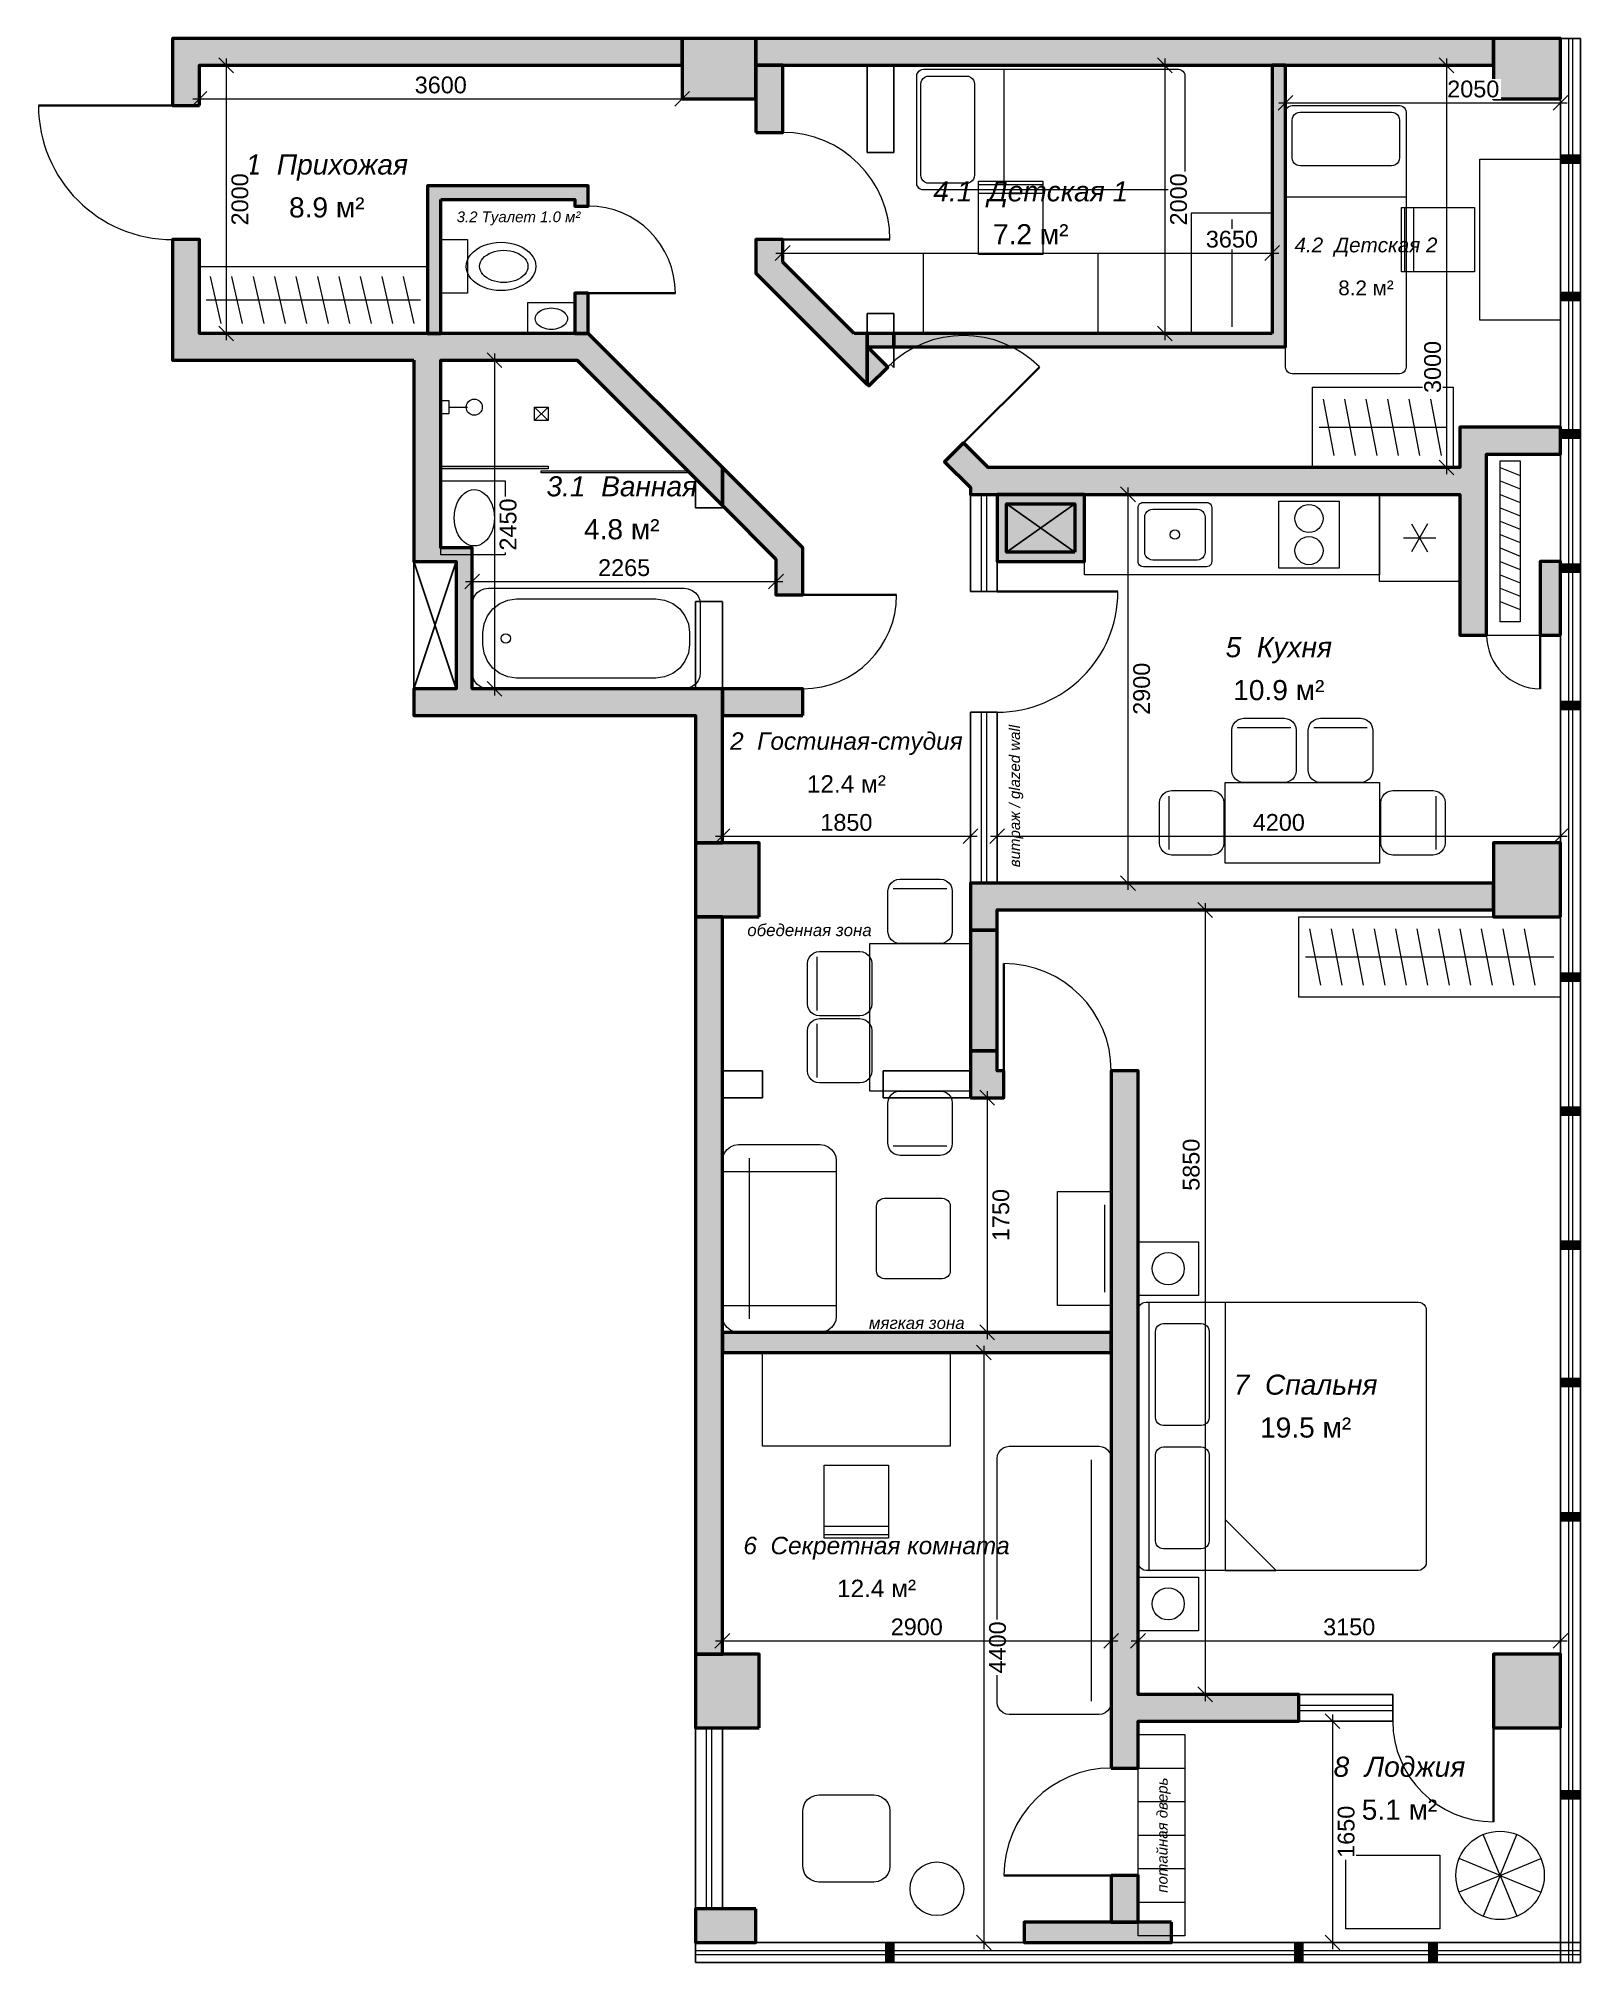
# Model space of a CAD drawing. Header units: millimetres. Extents: x 0 to 11500, y 0 to 14350.
import ezdxf
from ezdxf.enums import TextEntityAlignment as Align

# ---------------------------------------------------------------- set-up
doc = ezdxf.new("R2010")
doc.units = ezdxf.units.MM
doc.linetypes.add('DASHED', pattern=[1.524, 1.27, -0.254])
for name, color, linetype, lineweight, true_color in [('A-COLS', 7, 'Continuous', 50, 0x000000), ('A-DIMS', 7, 'Continuous', 13, 0x000000), ('A-DOOR', 7, 'Continuous', 35, 0x000000), ('A-DOOR-SWING', 7, 'Continuous', 13, 0x404040), ('A-FIXT', 7, 'Continuous', 18, 0x262626), ('A-FURN', 7, 'Continuous', 13, 0x6b6b6b), ('A-GLAZ', 7, 'Continuous', 18, 0x1a6bc7), ('A-GLAZ-FRAME', 7, 'Continuous', 25, 0x000000), ('A-SHAFT', 7, 'Continuous', 25, 0x000000), ('A-TEXT', 7, 'Continuous', 18, 0x000000), ('A-WALL', 7, 'Continuous', 50, 0x000000), ('A-WALL-DEMO', 7, 'Continuous', 25, 0x595959), ('A-WALL-FILL', 7, 'Continuous', 13, 0x999999), ('A-WALL-NEW', 7, 'Continuous', 50, 0x000000), ('A-WALL-NEW-FILL', 7, 'Continuous', 13, 0xed8c40)]:
    doc.layers.add(name, color=color, linetype=linetype, lineweight=lineweight, true_color=true_color)
doc.styles.add('PLAN-ITALIC', font='ariali.ttf')
doc.styles.add('PLAN-REGULAR', font='arial.ttf')
doc.dimstyles.new('PLAN-1-50', dxfattribs={"dimscale": 50, "dimtxt": 2.5, "dimasz": 2.5, "dimexe": 1, "dimexo": 0, "dimgap": 0.8, "dimtad": 1, "dimdec": 0, "dimtxsty": 'PLAN-REGULAR', "dimtsz": 1.1, "dimcen": 2.5, "dimdle": 1, "dimazin": 3, "dimtfac": 1, "dimtmove": 0, "dimatfit": 3, "dimtfill": 1, "dimlwd": 13, "dimlwe": 13})

msp = doc.modelspace()

# ---------------------------------------------------------------- hatches: boundary and pattern name
at = {"layer": 'A-COLS', "true_color": 0x000000}
h = msp.add_hatch(color=7, dxfattribs=at)
h.dxf.hatch_style = 1
h.paths.add_polyline_path([(5350, 13900), (5350, 14350), (4800, 14350), (4800, 13900)])
h = msp.add_hatch(color=7, dxfattribs=at)
h.dxf.hatch_style = 1
h.paths.add_polyline_path([(11350, 13900), (11350, 14350), (10850, 14350), (10850, 13900)])
h = msp.add_hatch(color=7, dxfattribs=at)
h.dxf.hatch_style = 1
h.paths.add_polyline_path([(11350, 9900), (11350, 10450), (11200, 10450), (11200, 9900)])
h = msp.add_hatch(color=7, dxfattribs=at)
h.dxf.hatch_style = 1
h.paths.add_polyline_path([(5375, 7800), (5375, 8350), (4900, 8350), (4900, 7800)])
h = msp.add_hatch(color=7, dxfattribs=at)
h.dxf.hatch_style = 1
h.paths.add_polyline_path([(11350, 7800), (11350, 8350), (10850, 8350), (10850, 7800)])
h = msp.add_hatch(color=7, dxfattribs=at)
h.dxf.hatch_style = 1
h.paths.add_polyline_path([(5375, 1750), (5375, 2300), (4900, 2300), (4900, 1750)])
h = msp.add_hatch(color=7, dxfattribs=at)
h.dxf.hatch_style = 1
h.paths.add_polyline_path([(11350, 1750), (11350, 2300), (10850, 2300), (10850, 1750)])
h = msp.add_hatch(color=7, dxfattribs=at)
h.dxf.hatch_style = 1
h.paths.add_polyline_path([(5350, 400), (4900, 400), (4900, 150), (5350, 150)])
h = msp.add_hatch(color=7, dxfattribs=at)
h.dxf.hatch_style = 1
h.paths.add_polyline_path([(8450, 300), (7350, 300), (7350, 150), (8450, 150)])
at = {"layer": 'A-GLAZ', "true_color": 0xbfdef7}
h = msp.add_hatch(color=7, dxfattribs=at)
h.dxf.hatch_style = 1
h.paths.add_polyline_path([(3000, 11160), (3800, 11160), (3800, 11140), (3000, 11140)])
at = {"layer": 'A-GLAZ-FRAME', "true_color": 0x000000}
h = msp.add_hatch(color=7, dxfattribs=at)
h.dxf.hatch_style = 1
h.paths.add_polyline_path([(11350, 13480), (11500, 13480), (11500, 13420), (11350, 13420)])
h = msp.add_hatch(color=7, dxfattribs=at)
h.dxf.hatch_style = 1
h.paths.add_polyline_path([(11350, 12455), (11500, 12455), (11500, 12395), (11350, 12395)])
h = msp.add_hatch(color=7, dxfattribs=at)
h.dxf.hatch_style = 1
h.paths.add_polyline_path([(11350, 11430), (11500, 11430), (11500, 11370), (11350, 11370)])
h = msp.add_hatch(color=7, dxfattribs=at)
h.dxf.hatch_style = 1
h.paths.add_polyline_path([(11350, 10430), (11500, 10430), (11500, 10370), (11350, 10370)])
h = msp.add_hatch(color=7, dxfattribs=at)
h.dxf.hatch_style = 1
h.paths.add_polyline_path([(11350, 9405), (11500, 9405), (11500, 9345), (11350, 9345)])
h = msp.add_hatch(color=7, dxfattribs=at)
h.dxf.hatch_style = 1
h.paths.add_polyline_path([(11350, 7380), (11500, 7380), (11500, 7320), (11350, 7320)])
h = msp.add_hatch(color=7, dxfattribs=at)
h.dxf.hatch_style = 1
h.paths.add_polyline_path([(11350, 6380), (11500, 6380), (11500, 6320), (11350, 6320)])
h = msp.add_hatch(color=7, dxfattribs=at)
h.dxf.hatch_style = 1
h.paths.add_polyline_path([(11350, 5380), (11500, 5380), (11500, 5320), (11350, 5320)])
h = msp.add_hatch(color=7, dxfattribs=at)
h.dxf.hatch_style = 1
h.paths.add_polyline_path([(11350, 4355), (11500, 4355), (11500, 4295), (11350, 4295)])
h = msp.add_hatch(color=7, dxfattribs=at)
h.dxf.hatch_style = 1
h.paths.add_polyline_path([(11350, 3355), (11500, 3355), (11500, 3295), (11350, 3295)])
h = msp.add_hatch(color=7, dxfattribs=at)
h.dxf.hatch_style = 1
h.paths.add_polyline_path([(11350, 1280), (11500, 1280), (11500, 1220), (11350, 1220)])
h = msp.add_hatch(color=7, dxfattribs=at)
h.dxf.hatch_style = 1
h.paths.add_polyline_path([(6320, 150), (6380, 150), (6380, 0), (6320, 0)])
h = msp.add_hatch(color=7, dxfattribs=at)
h.dxf.hatch_style = 1
h.paths.add_polyline_path([(9370, 150), (9430, 150), (9430, 0), (9370, 0)])
h = msp.add_hatch(color=7, dxfattribs=at)
h.dxf.hatch_style = 1
h.paths.add_polyline_path([(10370, 150), (10430, 150), (10430, 0), (10370, 0)])
at = {"layer": 'A-WALL-FILL', "true_color": 0x999999}
h = msp.add_hatch(color=7, dxfattribs=at)
h.dxf.hatch_style = 1
h.paths.add_polyline_path([(1200, 13850), (1200, 14150), (4800, 14150), (4800, 14350), (1000, 14350), (1000, 13850)])
h = msp.add_hatch(color=7, dxfattribs=at)
h.dxf.hatch_style = 1
h.paths.add_polyline_path([(10850, 14150), (10850, 14350), (5350, 14350), (5350, 14150)])
h = msp.add_hatch(color=7, dxfattribs=at)
h.dxf.hatch_style = 1
h.paths.add_polyline_path([(2800, 11950), (2800, 10450), (3115, 10450), (3115, 9500), (2800, 9500), (2800, 9300), (4900, 9300), (4900, 8350), (5100, 8350), (5100, 9500), (3235, 9500), (3235, 10550), (3000, 10550), (3000, 11950), (4017.2, 11950), (5100, 10867.2), (5100, 11150), (4100, 12150), (1200, 12150), (1200, 12850), (1000, 12850), (1000, 11950)])
h = msp.add_hatch(color=7, dxfattribs=at)
h.dxf.hatch_style = 1
h.paths.add_polyline_path([(6180, 12150), (6180, 12052.8), (6180, 12050), (6180, 11770), (6191.6, 11758.4), (6333, 11899.8), (6182.8, 12050), (6380, 12050), (6380, 12150)])
h = msp.add_hatch(color=7, dxfattribs=at)
h.dxf.hatch_style = 1
h.paths.add_polyline_path([(10800, 9900), (10800, 11250), (11350, 11250), (11350, 11450), (10600, 11450), (10600, 11150), (7082.8, 11150), (6898.7, 11334.2), (6757.3, 11192.7), (6950, 11000), (6950, 10950), (10600, 10950), (10600, 9900)])
h = msp.add_hatch(color=7, dxfattribs=at)
h.dxf.hatch_style = 1
h.paths.add_polyline_path([(7150, 10950), (7150, 10450), (7800, 10450), (7800, 10950)])
h.paths.add_polyline_path([(7730, 10520), (7220, 10520), (7220, 10880), (7730, 10880)], flags=0)
h = msp.add_hatch(color=7, dxfattribs=at)
h.dxf.hatch_style = 1
h.paths.add_polyline_path([(10850, 7850), (10850, 8050), (6950, 8050), (6950, 7700), (7150, 7700), (7150, 7850)])
h = msp.add_hatch(color=7, dxfattribs=at)
h.dxf.hatch_style = 1
h.paths.add_polyline_path([(5100, 2300), (5100, 7800), (4900, 7800), (4900, 2300)])
h = msp.add_hatch(color=7, dxfattribs=at)
h.dxf.hatch_style = 1
h.paths.add_polyline_path([(6950, 6450), (7200, 6450), (7200, 6650), (7150, 6650), (7150, 6800), (6950, 6800)])
h = msp.add_hatch(color=7, dxfattribs=at)
h.dxf.hatch_style = 1
h.paths.add_polyline_path([(8000, 1450), (8200, 1450), (8200, 1800), (9400, 1800), (9400, 2000), (8200, 2000), (8200, 6650), (8000, 6650)])
h = msp.add_hatch(color=7, dxfattribs=at)
h.dxf.hatch_style = 1
h.paths.add_polyline_path([(8000, 650), (8000, 300), (8200, 300), (8200, 650)])
at = {"layer": 'A-WALL-NEW-FILL', "true_color": 0xed8c40}
h = msp.add_hatch(color=7, dxfattribs=at)
h.dxf.hatch_style = 1
h.paths.add_polyline_path([(5350, 13650), (5550, 13650), (5550, 14150), (5350, 14150)])
h = msp.add_hatch(color=7, dxfattribs=at)
h.dxf.hatch_style = 1
h.paths.add_polyline_path([(9200, 12150), (6380, 12150), (6380, 12050), (9300, 12050), (9300, 14150), (9200, 14150)])
h = msp.add_hatch(color=7, dxfattribs=at)
h.dxf.hatch_style = 1
h.paths.add_polyline_path([(3000, 13150), (4000, 13150), (4000, 13100), (4100, 13100), (4100, 13250), (2900, 13250), (2900, 12150), (3000, 12150)])
h = msp.add_hatch(color=7, dxfattribs=at)
h.dxf.hatch_style = 1
h.paths.add_polyline_path([(6082.8, 12150), (5550, 12682.8), (5550, 12850), (5350, 12850), (5350, 12600), (6180, 11770), (6180, 12150)])
h = msp.add_hatch(color=7, dxfattribs=at)
h.dxf.hatch_style = 1
h.paths.add_polyline_path([(4100, 12450), (4000, 12450), (4000, 12150), (4100, 12150)])
h = msp.add_hatch(color=7, dxfattribs=at)
h.dxf.hatch_style = 1
h.paths.add_polyline_path([(5500, 10467.2), (5500, 10200), (5700, 10200), (5700, 10550), (5100, 11150), (5100, 10867.2)])
h = msp.add_hatch(color=7, dxfattribs=at)
h.dxf.hatch_style = 1
h.paths.add_polyline_path([(5700, 9300), (5700, 9500), (5100, 9500), (5100, 9300)])
h = msp.add_hatch(color=7, dxfattribs=at)
h.dxf.hatch_style = 1
h.paths.add_polyline_path([(6950, 6800), (7150, 6800), (7150, 7700), (6950, 7700)])
h = msp.add_hatch(color=7, dxfattribs=at)
h.dxf.hatch_style = 1
h.paths.add_polyline_path([(8000, 4550), (8000, 4700), (5100, 4700), (5100, 4550)])

# ---------------------------------------------------------------- linework, layer by layer
at = {"layer": 'A-COLS'}
for points in [[(5350, 13900), (5350, 14350), (4800, 14350), (4800, 13900)], [(11350, 13900), (11350, 14350), (10850, 14350), (10850, 13900)], [(11350, 9900), (11350, 10450), (11200, 10450), (11200, 9900)], [(5375, 7800), (5375, 8350), (4900, 8350), (4900, 7800)], [(11350, 7800), (11350, 8350), (10850, 8350), (10850, 7800)], [(5375, 1750), (5375, 2300), (4900, 2300), (4900, 1750)], [(11350, 1750), (11350, 2300), (10850, 2300), (10850, 1750)], [(5350, 400), (4900, 400), (4900, 150), (5350, 150)], [(8450, 300), (7350, 300), (7350, 150), (8450, 150)]]:
    msp.add_lwpolyline(points, close=True, dxfattribs=at)
at = {"layer": 'A-DOOR'}
for p, q in [((1000, 13850), (0, 13850)), ((5550, 12850), (6350, 12850)), ((4100, 12450), (4750, 12450)), ((6898.7, 11334.2), (7464.4, 11899.8)), ((5700, 10200), (6400, 10200)), ((11200, 9900), (11200, 9500)), ((7200, 6650), (7200, 7450)), ((8000, 650), (7200, 650))]:
    msp.add_line(p, q, dxfattribs=at)
at = {"layer": 'A-DOOR', "true_color": 0x1a6bc7}
for p, q in [((7150, 10225), (8050, 10225)), ((10850, 1800), (10850, 1050))]:
    msp.add_line(p, q, dxfattribs=at)
at = {"layer": 'A-DOOR-SWING'}
for centre, radius, start, end in [((1000, 13850), 1000, -180, -90), ((5550, 12850), 800, 0, 90), ((4100, 12450), 650, 0, 90), ((6898.7, 11334.2), 800, 45, 135), ((5700, 10200), 700, -90, 0), ((7150, 10225), 900, -90, 0), ((11200, 9900), 400, -180, -90), ((7200, 6650), 800, 0, 90), ((10850, 1800), 750, -180, -90), ((8000, 650), 800, -270, -180)]:
    msp.add_arc(centre, radius, start, end, dxfattribs=at)
at = {"layer": 'A-FIXT'}
for p, q in [((3060, 11600), (3200, 11600)), ((3700, 11600), (3800, 11500)), ((3700, 11500), (3800, 11600)), ((10900, 11150), (11050, 11090)), ((10900, 11050), (11050, 10990)), ((10900, 10950), (11050, 10890)), ((10900, 10850), (11050, 10790)), ((10180, 10625), (10420, 10625)), ((10240, 10728.9), (10360, 10521.1)), ((10360, 10728.9), (10240, 10521.1)), ((10900, 10750), (11050, 10690)), ((10900, 10650), (11050, 10590)), ((10900, 10550), (11050, 10490)), ((10900, 10450), (11050, 10390)), ((10900, 10350), (11050, 10290)), ((10900, 10250), (11050, 10190)), ((10900, 10150), (11050, 10090)), ((10800, 9900), (11200, 9900)), ((7950, 5650), (7950, 5000))]:
    msp.add_line(p, q, dxfattribs=at)
for points in [[(3000, 12850), (3200, 12850), (3200, 12450), (3000, 12450)], [(3710, 12650), (3707.8, 12626.5), (3701.1, 12603.4), (3690.2, 12581.1), (3675.2, 12560), (3656.3, 12540.4), (3633.8, 12522.7), (3608.3, 12507.2), (3580, 12494.1), (3549.5, 12483.7), (3517.3, 12476.1), (3483.9, 12471.5), (3450, 12470), (3416.1, 12471.5), (3382.7, 12476.1), (3350.5, 12483.7), (3320, 12494.1), (3291.7, 12507.2), (3266.2, 12522.7), (3243.7, 12540.4), (3224.8, 12560), (3209.8, 12581.1), (3198.9, 12603.4), (3192.2, 12626.5), (3190, 12650), (3192.2, 12673.5), (3198.9, 12696.6), (3209.8, 12718.9), (3224.8, 12740), (3243.7, 12759.6), (3266.2, 12777.3), (3291.7, 12792.8), (3320, 12805.9), (3350.5, 12816.3), (3382.7, 12823.9), (3416.1, 12828.5), (3450, 12830), (3483.9, 12828.5), (3517.3, 12823.9), (3549.5, 12816.3), (3580, 12805.9), (3608.3, 12792.8), (3633.8, 12777.3), (3656.3, 12759.6), (3675.2, 12740), (3690.2, 12718.9), (3701.1, 12696.6), (3707.8, 12673.5)], [(3650, 12650), (3648.5, 12634.3), (3643.9, 12618.9), (3636.3, 12604.1), (3625.9, 12590), (3612.8, 12576.9), (3597.3, 12565.1), (3579.6, 12554.8), (3560, 12546.1), (3538.9, 12539.1), (3516.6, 12534.1), (3493.5, 12531), (3470, 12530), (3446.5, 12531), (3423.4, 12534.1), (3401.1, 12539.1), (3380, 12546.1), (3360.4, 12554.8), (3342.7, 12565.1), (3327.2, 12576.9), (3314.1, 12590), (3303.7, 12604.1), (3296.1, 12618.9), (3291.5, 12634.3), (3290, 12650), (3291.5, 12665.7), (3296.1, 12681.1), (3303.7, 12695.9), (3314.1, 12710), (3327.2, 12723.1), (3342.7, 12734.9), (3360.4, 12745.2), (3380, 12753.9), (3401.1, 12760.9), (3423.4, 12765.9), (3446.5, 12769), (3470, 12770), (3493.5, 12769), (3516.6, 12765.9), (3538.9, 12760.9), (3560, 12753.9), (3579.6, 12745.2), (3597.3, 12734.9), (3612.8, 12723.1), (3625.9, 12710), (3636.3, 12695.9), (3643.9, 12681.1), (3648.5, 12665.7)], [(3650, 12380), (4000, 12380), (4000, 12150), (3650, 12150)], [(3945, 12260), (3944, 12249.6), (3940.9, 12239.3), (3935.9, 12229.4), (3928.9, 12220), (3920.2, 12211.3), (3909.9, 12203.4), (3898.1, 12196.5), (3885, 12190.7), (3870.9, 12186.1), (3856.1, 12182.7), (3840.7, 12180.7), (3825, 12180), (3809.3, 12180.7), (3793.9, 12182.7), (3779.1, 12186.1), (3765, 12190.7), (3751.9, 12196.5), (3740.1, 12203.4), (3729.8, 12211.3), (3721.1, 12220), (3714.1, 12229.4), (3709.1, 12239.3), (3706, 12249.6), (3705, 12260), (3706, 12270.4), (3709.1, 12280.7), (3714.1, 12290.6), (3721.1, 12300), (3729.8, 12308.7), (3740.1, 12316.6), (3751.9, 12323.5), (3765, 12329.3), (3779.1, 12333.9), (3793.9, 12337.3), (3809.3, 12339.3), (3825, 12340), (3840.7, 12339.3), (3856.1, 12337.3), (3870.9, 12333.9), (3885, 12329.3), (3898.1, 12323.5), (3909.9, 12316.6), (3920.2, 12308.7), (3928.9, 12300), (3935.9, 12290.6), (3940.9, 12280.7), (3944, 12270.4)], [(3000, 11650), (3060, 11650), (3060, 11550), (3000, 11550)], [(3700, 11600), (3800, 11600), (3800, 11500), (3700, 11500)], [(10900, 11200), (11050, 11200), (11050, 10000), (10900, 10000)], [(3000, 11050), (3480, 11050), (3480, 10500), (3000, 10500)], [(3400, 10775), (3398.7, 10747.6), (3394.9, 10720.6), (3388.6, 10694.6), (3379.9, 10670), (3369, 10647.2), (3356.1, 10626.5), (3341.3, 10608.4), (3325, 10593.1), (3307.4, 10581), (3288.8, 10572.2), (3269.6, 10566.8), (3250, 10565), (3230.4, 10566.8), (3211.2, 10572.2), (3192.6, 10581), (3175, 10593.1), (3158.7, 10608.4), (3143.9, 10626.5), (3131, 10647.2), (3120.1, 10670), (3111.4, 10694.6), (3105.1, 10720.6), (3101.3, 10747.6), (3100, 10775), (3101.3, 10802.4), (3105.1, 10829.4), (3111.4, 10855.4), (3120.1, 10880), (3131, 10902.8), (3143.9, 10923.5), (3158.7, 10941.6), (3175, 10956.9), (3192.6, 10969), (3211.2, 10977.8), (3230.4, 10983.2), (3250, 10985), (3269.6, 10983.2), (3288.8, 10977.8), (3307.4, 10969), (3325, 10956.9), (3341.3, 10941.6), (3356.1, 10923.5), (3369, 10902.8), (3379.9, 10880), (3388.6, 10855.4), (3394.9, 10829.4), (3398.7, 10802.4)], [(7800, 10950), (10000, 10950), (10000, 10350), (7800, 10350)], [(10000, 10950), (10600, 10950), (10600, 10300), (10000, 10300)], [(8710, 10890), (8720.4, 10888.6), (8730, 10884.6), (8738.3, 10878.3), (8744.6, 10870), (8748.6, 10860.4), (8750, 10850), (8750, 10450), (8748.6, 10439.6), (8744.6, 10430), (8738.3, 10421.7), (8730, 10415.4), (8720.4, 10411.4), (8710, 10410), (8240, 10410), (8229.6, 10411.4), (8220, 10415.4), (8211.7, 10421.7), (8205.4, 10430), (8201.4, 10439.6), (8200, 10450), (8200, 10850), (8201.4, 10860.4), (8205.4, 10870), (8211.7, 10878.3), (8220, 10884.6), (8229.6, 10888.6), (8240, 10890)], [(8640, 10840), (8655.5, 10838), (8670, 10832), (8682.4, 10822.4), (8692, 10810), (8698, 10795.5), (8700, 10780), (8700, 10520), (8698, 10504.5), (8692, 10490), (8682.4, 10477.6), (8670, 10468), (8655.5, 10462), (8640, 10460), (8310, 10460), (8294.5, 10462), (8280, 10468), (8267.6, 10477.6), (8258, 10490), (8252, 10504.5), (8250, 10520), (8250, 10780), (8252, 10795.5), (8258, 10810), (8267.6, 10822.4), (8280, 10832), (8294.5, 10838), (8310, 10840)], [(9250, 10900), (9700, 10900), (9700, 10400), (9250, 10400)], [(4815, 10250), (4846.1, 10245.9), (4875, 10233.9), (4899.9, 10214.9), (4918.9, 10190), (4930.9, 10161.1), (4935, 10130), (4935, 9620), (4930.9, 9588.9), (4918.9, 9560), (4899.9, 9535.1), (4875, 9516.1), (4846.1, 9504.1), (4815, 9500), (3355, 9500), (3323.9, 9504.1), (3295, 9516.1), (3270.1, 9535.1), (3251.1, 9560), (3239.1, 9588.9), (3235, 9620), (3235, 10130), (3239.1, 10161.1), (3251.1, 10190), (3270.1, 10214.9), (3295, 10233.9), (3323.9, 10245.9), (3355, 10250)], [(4605, 10170), (4669.7, 10161.5), (4730, 10136.5), (4781.8, 10096.8), (4821.5, 10045), (4846.5, 9984.7), (4855, 9920), (4855, 9830), (4846.5, 9765.3), (4821.5, 9705), (4781.8, 9653.2), (4730, 9613.5), (4669.7, 9588.5), (4605, 9580), (3565, 9580), (3500.3, 9588.5), (3440, 9613.5), (3388.2, 9653.2), (3348.5, 9705), (3323.5, 9765.3), (3315, 9830), (3315, 9920), (3323.5, 9984.7), (3348.5, 10045), (3388.2, 10096.8), (3440, 10136.5), (3500.3, 10161.5), (3565, 10170)]]:
    msp.add_lwpolyline(points, close=True, dxfattribs=at)
for centre, radius in [((3250, 11600), 60), ((9475, 10770), 105), ((8475, 10650), 35), ((9475, 10530), 105), ((3485, 9875), 35)]:
    msp.add_circle(centre, radius, dxfattribs=at)
at = {"layer": 'A-FURN'}
for p, q in [((7200, 14120), (7200, 13220)), ((9300, 13170), (10200, 13170)), ((8900, 13000), (8900, 12200)), ((1280, 12575), (1360, 12225)), ((1440, 12575), (1520, 12225)), ((1600, 12575), (1680, 12225)), ((1760, 12575), (1840, 12225)), ((1920, 12575), (2000, 12225)), ((2080, 12575), (2160, 12225)), ((2240, 12575), (2320, 12225)), ((2400, 12575), (2480, 12225)), ((2560, 12575), (2640, 12225)), ((2720, 12575), (2800, 12225)), ((1250, 12400), (2850, 12400)), ((9580, 11660), (9660, 11240)), ((9740, 11660), (9820, 11240)), ((9900, 11660), (9980, 11240)), ((10060, 11660), (10140, 11240)), ((10220, 11660), (10300, 11240)), ((10380, 11660), (10460, 11240)), ((9550, 11450), (10500, 11450)), ((8940, 9210), (9340, 9210)), ((9510, 9210), (9910, 9210)), ((8430, 8700), (8430, 8300)), ((10420, 8700), (10420, 8300)), ((6375, 8010), (6775, 8010)), ((9480, 7710), (9560, 7290)), ((9640, 7710), (9720, 7290)), ((9800, 7710), (9880, 7290)), ((9960, 7710), (10040, 7290)), ((10120, 7710), (10200, 7290)), ((10280, 7710), (10360, 7290)), ((10440, 7710), (10520, 7290)), ((10600, 7710), (10680, 7290)), ((10760, 7710), (10840, 7290)), ((10920, 7710), (11000, 7290)), ((11080, 7710), (11160, 7290)), ((5805, 7500), (5805, 7100)), ((9450, 7500), (11300, 7500)), ((5805, 7000), (5805, 6600)), ((6375, 6090), (6775, 6090)), ((5100, 5900), (5950, 5900)), ((5300, 6000), (5300, 4800)), ((5100, 4900), (5950, 4900)), ((8280, 4925), (8280, 2925)), ((8850, 4925), (8850, 2925)), ((7850, 3750), (7850, 1950)), ((8200, 1700), (8550, 1700)), ((8200, 1450), (8550, 1450)), ((8200, 1200), (8550, 1200)), ((8200, 950), (8550, 950)), ((10900, 650), (10773.7, 954.9)), ((10900, 650), (11026.3, 954.9)), ((10900, 650), (10595.1, 776.3)), ((10900, 650), (11204.9, 776.3)), ((8200, 700), (8550, 700)), ((10900, 650), (10595.1, 523.7)), ((10900, 650), (10773.7, 345.1)), ((10900, 650), (11204.9, 523.7)), ((10900, 650), (11026.3, 345.1)), ((8200, 450), (8550, 450))]:
    msp.add_line(p, q, dxfattribs=at)
for points in [[(8500, 14120), (8512.9, 14118.3), (8525, 14113.3), (8535.4, 14105.4), (8543.3, 14095), (8548.3, 14082.9), (8550, 14070), (8550, 13270), (8548.3, 13257.1), (8543.3, 13245), (8535.4, 13234.6), (8525, 13226.7), (8512.9, 13221.7), (8500, 13220), (6600, 13220), (6587.1, 13221.7), (6575, 13226.7), (6564.6, 13234.6), (6556.7, 13245), (6551.7, 13257.1), (6550, 13270), (6550, 14070), (6551.7, 14082.9), (6556.7, 14095), (6564.6, 14105.4), (6575, 14113.3), (6587.1, 14118.3), (6600, 14120)], [(6920, 14070), (6935.5, 14068), (6950, 14062), (6962.4, 14052.4), (6972, 14040), (6978, 14025.5), (6980, 14010), (6980, 13330), (6978, 13314.5), (6972, 13300), (6962.4, 13287.6), (6950, 13278), (6935.5, 13272), (6920, 13270), (6640, 13270), (6624.5, 13272), (6610, 13278), (6597.6, 13287.6), (6588, 13300), (6582, 13314.5), (6580, 13330), (6580, 14010), (6582, 14025.5), (6588, 14040), (6597.6, 14052.4), (6610, 14062), (6624.5, 14068), (6640, 14070)], [(10150, 13850), (10162.9, 13848.3), (10175, 13843.3), (10185.4, 13835.4), (10193.3, 13825), (10198.3, 13812.9), (10200, 13800), (10200, 11900), (10198.3, 11887.1), (10193.3, 11875), (10185.4, 11864.6), (10175, 11856.7), (10162.9, 11851.7), (10150, 11850), (9350, 11850), (9337.1, 11851.7), (9325, 11856.7), (9314.6, 11864.6), (9306.7, 11875), (9301.7, 11887.1), (9300, 11900), (9300, 13800), (9301.7, 13812.9), (9306.7, 13825), (9314.6, 13835.4), (9325, 13843.3), (9337.1, 13848.3), (9350, 13850)], [(10090, 13800), (10105.5, 13798), (10120, 13792), (10132.4, 13782.4), (10142, 13770), (10148, 13755.5), (10150, 13740), (10150, 13460), (10148, 13444.5), (10142, 13430), (10132.4, 13417.6), (10120, 13408), (10105.5, 13402), (10090, 13400), (9410, 13400), (9394.5, 13402), (9380, 13408), (9367.6, 13417.6), (9358, 13430), (9352, 13444.5), (9350, 13460), (9350, 13740), (9352, 13755.5), (9358, 13770), (9367.6, 13782.4), (9380, 13792), (9394.5, 13798), (9410, 13800)], [(10750, 13450), (11350, 13450), (11350, 12250), (10750, 12250)], [(7490, 13285), (7490, 13195), (7010, 13195), (7010, 13285)], [(7490, 13260), (7490, 12740), (7010, 12740), (7010, 13260)], [(10165, 13090), (10255, 13090), (10255, 12610), (10165, 12610)], [(10190, 13090), (10710, 13090), (10710, 12610), (10190, 12610)], [(8600, 13050), (9200, 13050), (9200, 12150), (8600, 12150)], [(1200, 12650), (2900, 12650), (2900, 12150), (1200, 12150)], [(6600, 12750), (7900, 12750), (7900, 12150), (6600, 12150)], [(9500, 11750), (10550, 11750), (10550, 11150), (9500, 11150)], [(9290, 9280), (9313.3, 9276.9), (9335, 9267.9), (9353.6, 9253.6), (9367.9, 9235), (9376.9, 9213.3), (9380, 9190), (9380, 8890), (9376.9, 8866.7), (9367.9, 8845), (9353.6, 8826.4), (9335, 8812.1), (9313.3, 8803.1), (9290, 8800), (8990, 8800), (8966.7, 8803.1), (8945, 8812.1), (8926.4, 8826.4), (8912.1, 8845), (8903.1, 8866.7), (8900, 8890), (8900, 9190), (8903.1, 9213.3), (8912.1, 9235), (8926.4, 9253.6), (8945, 9267.9), (8966.7, 9276.9), (8990, 9280)], [(9860, 9280), (9883.3, 9276.9), (9905, 9267.9), (9923.6, 9253.6), (9937.9, 9235), (9946.9, 9213.3), (9950, 9190), (9950, 8890), (9946.9, 8866.7), (9937.9, 8845), (9923.6, 8826.4), (9905, 8812.1), (9883.3, 8803.1), (9860, 8800), (9560, 8800), (9536.7, 8803.1), (9515, 8812.1), (9496.4, 8826.4), (9482.1, 8845), (9473.1, 8866.7), (9470, 8890), (9470, 9190), (9473.1, 9213.3), (9482.1, 9235), (9496.4, 9253.6), (9515, 9267.9), (9536.7, 9276.9), (9560, 9280)], [(8850, 8800), (10000, 8800), (10000, 8200), (8850, 8200)], [(8750, 8740), (8773.3, 8736.9), (8795, 8727.9), (8813.6, 8713.6), (8827.9, 8695), (8836.9, 8673.3), (8840, 8650), (8840, 8350), (8836.9, 8326.7), (8827.9, 8305), (8813.6, 8286.4), (8795, 8272.1), (8773.3, 8263.1), (8750, 8260), (8450, 8260), (8426.7, 8263.1), (8405, 8272.1), (8386.4, 8286.4), (8372.1, 8305), (8363.1, 8326.7), (8360, 8350), (8360, 8650), (8363.1, 8673.3), (8372.1, 8695), (8386.4, 8713.6), (8405, 8727.9), (8426.7, 8736.9), (8450, 8740)], [(10400, 8740), (10423.3, 8736.9), (10445, 8727.9), (10463.6, 8713.6), (10477.9, 8695), (10486.9, 8673.3), (10490, 8650), (10490, 8350), (10486.9, 8326.7), (10477.9, 8305), (10463.6, 8286.4), (10445, 8272.1), (10423.3, 8263.1), (10400, 8260), (10100, 8260), (10076.7, 8263.1), (10055, 8272.1), (10036.4, 8286.4), (10022.1, 8305), (10013.1, 8326.7), (10010, 8350), (10010, 8650), (10013.1, 8673.3), (10022.1, 8695), (10036.4, 8713.6), (10055, 8727.9), (10076.7, 8736.9), (10100, 8740)], [(6725, 8080), (6748.3, 8076.9), (6770, 8067.9), (6788.6, 8053.6), (6802.9, 8035), (6811.9, 8013.3), (6815, 7990), (6815, 7690), (6811.9, 7666.7), (6802.9, 7645), (6788.6, 7626.4), (6770, 7612.1), (6748.3, 7603.1), (6725, 7600), (6425, 7600), (6401.7, 7603.1), (6380, 7612.1), (6361.4, 7626.4), (6347.1, 7645), (6338.1, 7666.7), (6335, 7690), (6335, 7990), (6338.1, 8013.3), (6347.1, 8035), (6361.4, 8053.6), (6380, 8067.9), (6401.7, 8076.9), (6425, 8080)], [(9400, 7800), (11350, 7800), (11350, 7200), (9400, 7200)], [(6125, 7540), (6148.3, 7536.9), (6170, 7527.9), (6188.6, 7513.6), (6202.9, 7495), (6211.9, 7473.3), (6215, 7450), (6215, 7150), (6211.9, 7126.7), (6202.9, 7105), (6188.6, 7086.4), (6170, 7072.1), (6148.3, 7063.1), (6125, 7060), (5825, 7060), (5801.7, 7063.1), (5780, 7072.1), (5761.4, 7086.4), (5747.1, 7105), (5738.1, 7126.7), (5735, 7150), (5735, 7450), (5738.1, 7473.3), (5747.1, 7495), (5761.4, 7513.6), (5780, 7527.9), (5801.7, 7536.9), (5825, 7540)], [(6200, 7600), (6950, 7600), (6950, 6500), (6200, 6500)], [(6125, 7040), (6148.3, 7036.9), (6170, 7027.9), (6188.6, 7013.6), (6202.9, 6995), (6211.9, 6973.3), (6215, 6950), (6215, 6650), (6211.9, 6626.7), (6202.9, 6605), (6188.6, 6586.4), (6170, 6572.1), (6148.3, 6563.1), (6125, 6560), (5825, 6560), (5801.7, 6563.1), (5780, 6572.1), (5761.4, 6586.4), (5747.1, 6605), (5738.1, 6626.7), (5735, 6650), (5735, 6950), (5738.1, 6973.3), (5747.1, 6995), (5761.4, 7013.6), (5780, 7027.9), (5801.7, 7036.9), (5825, 7040)], [(6725, 6500), (6748.3, 6496.9), (6770, 6487.9), (6788.6, 6473.6), (6802.9, 6455), (6811.9, 6433.3), (6815, 6410), (6815, 6110), (6811.9, 6086.7), (6802.9, 6065), (6788.6, 6046.4), (6770, 6032.1), (6748.3, 6023.1), (6725, 6020), (6425, 6020), (6401.7, 6023.1), (6380, 6032.1), (6361.4, 6046.4), (6347.1, 6065), (6338.1, 6086.7), (6335, 6110), (6335, 6410), (6338.1, 6433.3), (6347.1, 6455), (6361.4, 6473.6), (6380, 6487.9), (6401.7, 6496.9), (6425, 6500)], [(5830, 6100), (5861.1, 6095.9), (5890, 6083.9), (5914.9, 6064.9), (5933.9, 6040), (5945.9, 6011.1), (5950, 5980), (5950, 4820), (5945.9, 4788.9), (5933.9, 4760), (5914.9, 4735.1), (5890, 4716.1), (5861.1, 4704.1), (5830, 4700), (5220, 4700), (5188.9, 4704.1), (5160, 4716.1), (5135.1, 4735.1), (5116.1, 4760), (5104.1, 4788.9), (5100, 4820), (5100, 5980), (5104.1, 6011.1), (5116.1, 6040), (5135.1, 6064.9), (5160, 6083.9), (5188.9, 6095.9), (5220, 6100)], [(7600, 5750), (8000, 5750), (8000, 4900), (7600, 4900)], [(6740, 5700), (6755.5, 5698), (6770, 5692), (6782.4, 5682.4), (6792, 5670), (6798, 5655.5), (6800, 5640), (6800, 5160), (6798, 5144.5), (6792, 5130), (6782.4, 5117.6), (6770, 5108), (6755.5, 5102), (6740, 5100), (6310, 5100), (6294.5, 5102), (6280, 5108), (6267.6, 5117.6), (6258, 5130), (6252, 5144.5), (6250, 5160), (6250, 5640), (6252, 5655.5), (6258, 5670), (6267.6, 5682.4), (6280, 5692), (6294.5, 5698), (6310, 5700)], [(8200, 5375), (8650, 5375), (8650, 4975), (8200, 4975)], [(10290, 4925), (10305.5, 4923), (10320, 4917), (10332.4, 4907.4), (10342, 4895), (10348, 4880.5), (10350, 4865), (10350, 2985), (10348, 2969.5), (10342, 2955), (10332.4, 2942.6), (10320, 2933), (10305.5, 2927), (10290, 2925), (8260, 2925), (8244.5, 2927), (8230, 2933), (8217.6, 2942.6), (8208, 2955), (8202, 2969.5), (8200, 2985), (8200, 4865), (8202, 4880.5), (8208, 4895), (8217.6, 4907.4), (8230, 4917), (8244.5, 4923), (8260, 4925)], [(8670, 4765), (8685.5, 4763), (8700, 4757), (8712.4, 4747.4), (8722, 4735), (8728, 4720.5), (8730, 4705), (8730, 4065), (8728, 4049.5), (8722, 4035), (8712.4, 4022.6), (8700, 4013), (8685.5, 4007), (8670, 4005), (8390, 4005), (8374.5, 4007), (8360, 4013), (8347.6, 4022.6), (8338, 4035), (8332, 4049.5), (8330, 4065), (8330, 4705), (8332, 4720.5), (8338, 4735), (8347.6, 4747.4), (8360, 4757), (8374.5, 4763), (8390, 4765)], [(5400, 4550), (6800, 4550), (6800, 3850), (5400, 3850)], [(7910, 3850), (7933.3, 3846.9), (7955, 3837.9), (7973.6, 3823.6), (7987.9, 3805), (7996.9, 3783.3), (8000, 3760), (8000, 1940), (7996.9, 1916.7), (7987.9, 1895), (7973.6, 1876.4), (7955, 1862.1), (7933.3, 1853.1), (7910, 1850), (7240, 1850), (7216.7, 1853.1), (7195, 1862.1), (7176.4, 1876.4), (7162.1, 1895), (7153.1, 1916.7), (7150, 1940), (7150, 3760), (7153.1, 3783.3), (7162.1, 3805), (7176.4, 3823.6), (7195, 3837.9), (7216.7, 3846.9), (7240, 3850)], [(8670, 3845), (8685.5, 3843), (8700, 3837), (8712.4, 3827.4), (8722, 3815), (8728, 3800.5), (8730, 3785), (8730, 3145), (8728, 3129.5), (8722, 3115), (8712.4, 3102.6), (8700, 3093), (8685.5, 3087), (8670, 3085), (8390, 3085), (8374.5, 3087), (8360, 3093), (8347.6, 3102.6), (8338, 3115), (8332, 3129.5), (8330, 3145), (8330, 3785), (8332, 3800.5), (8338, 3815), (8347.6, 3827.4), (8360, 3837), (8374.5, 3843), (8390, 3845)], [(5860, 3190), (5860, 3710), (6340, 3710), (6340, 3190)], [(8850, 2925), (9230, 2925), (8850, 3305)], [(5860, 3165), (5860, 3255), (6340, 3255), (6340, 3165)], [(8200, 2875), (8650, 2875), (8650, 2475), (8200, 2475)], [(8200, 1700), (8550, 1700), (8550, 200), (8200, 200)], [(6230, 1250), (6261.1, 1245.9), (6290, 1233.9), (6314.9, 1214.9), (6333.9, 1190), (6345.9, 1161.1), (6350, 1130), (6350, 720), (6345.9, 688.9), (6333.9, 660), (6314.9, 635.1), (6290, 616.1), (6261.1, 604.1), (6230, 600), (5820, 600), (5788.9, 604.1), (5760, 616.1), (5735.1, 635.1), (5716.1, 660), (5704.1, 688.9), (5700, 720), (5700, 1130), (5704.1, 1161.1), (5716.1, 1190), (5735.1, 1214.9), (5760, 1233.9), (5788.9, 1245.9), (5820, 1250)], [(9750, 800), (10450, 800), (10450, 250), (9750, 250)]]:
    msp.add_lwpolyline(points, close=True, dxfattribs=at)
for centre, radius in [((8425, 5175), 120), ((8425, 2675), 120), ((10900, 650), 330), ((6700, 550), 200)]:
    msp.add_circle(centre, radius, dxfattribs=at)
at = {"layer": 'A-GLAZ'}
for p, q in [((11410, 14350), (11410, 0)), ((11440, 14350), (11440, 0)), ((7030, 10950), (7030, 10225)), ((7070, 10950), (7070, 10225)), ((7030, 9325), (7030, 8050)), ((7070, 9325), (7070, 8050)), ((9400, 1920), (10100, 1920)), ((9400, 1880), (10100, 1880)), ((4980, 1750), (4980, 400)), ((5020, 1750), (5020, 400)), ((4900, 90), (11500, 90)), ((4900, 60), (11500, 60))]:
    msp.add_line(p, q, dxfattribs=at)
for points in [[(3000, 11160), (3800, 11160), (3800, 11140), (3000, 11140)], [(3750, 11125), (4842.2, 11125), (4842.2, 11110), (3750, 11110)]]:
    msp.add_lwpolyline(points, close=True, dxfattribs=at)
at = {"layer": 'A-GLAZ-FRAME'}
for p, q in [((11350, 14350), (11350, 0)), ((11350, 14350), (11500, 14350)), ((11500, 14350), (11500, 0)), ((6950, 10950), (6950, 10225)), ((6950, 10950), (7150, 10950)), ((7150, 10950), (7150, 10225)), ((6950, 10225), (7150, 10225)), ((6950, 9325), (6950, 8050)), ((6950, 9325), (7150, 9325)), ((7150, 9325), (7150, 8050)), ((6950, 8050), (7150, 8050)), ((9400, 2000), (10100, 2000)), ((10100, 2000), (10100, 1800)), ((4900, 1750), (4900, 400)), ((5100, 1750), (5100, 400)), ((9400, 1800), (10100, 1800)), ((4900, 150), (11500, 150)), ((4900, 150), (4900, 0)), ((4900, 0), (11500, 0))]:
    msp.add_line(p, q, dxfattribs=at)
for points in [[(11350, 13480), (11500, 13480), (11500, 13420), (11350, 13420)], [(11350, 12455), (11500, 12455), (11500, 12395), (11350, 12395)], [(11350, 11430), (11500, 11430), (11500, 11370), (11350, 11370)], [(11350, 10430), (11500, 10430), (11500, 10370), (11350, 10370)], [(11350, 9405), (11500, 9405), (11500, 9345), (11350, 9345)], [(11350, 7380), (11500, 7380), (11500, 7320), (11350, 7320)], [(11350, 6380), (11500, 6380), (11500, 6320), (11350, 6320)], [(11350, 5380), (11500, 5380), (11500, 5320), (11350, 5320)], [(11350, 4355), (11500, 4355), (11500, 4295), (11350, 4295)], [(11350, 3355), (11500, 3355), (11500, 3295), (11350, 3295)], [(11350, 1280), (11500, 1280), (11500, 1220), (11350, 1220)], [(6320, 150), (6380, 150), (6380, 0), (6320, 0)], [(9370, 150), (9430, 150), (9430, 0), (9370, 0)], [(10370, 150), (10430, 150), (10430, 0), (10370, 0)]]:
    msp.add_lwpolyline(points, close=True, dxfattribs=at)
at = {"layer": 'A-SHAFT'}
for p, q in [((7220, 10880), (7730, 10520)), ((7220, 10520), (7730, 10880)), ((2800, 10450), (3115, 9500)), ((2800, 9500), (3115, 10450))]:
    msp.add_line(p, q, dxfattribs=at)
msp.add_lwpolyline([(2800, 10450), (3115, 10450), (3115, 9500), (2800, 9500)], close=True, dxfattribs=at)
at = {"layer": 'A-WALL'}
for points in [[(1200, 13850), (1200, 14150), (4800, 14150), (4800, 14350), (1000, 14350), (1000, 13850)], [(10850, 14150), (10850, 14350), (5350, 14350), (5350, 14150)], [(2800, 11950), (2800, 10450), (3115, 10450), (3115, 9500), (2800, 9500), (2800, 9300), (4900, 9300), (4900, 8350), (5100, 8350), (5100, 9500), (3235, 9500), (3235, 10550), (3000, 10550), (3000, 11950), (4017.2, 11950), (5100, 10867.2), (5100, 11150), (4100, 12150), (1200, 12150), (1200, 12850), (1000, 12850), (1000, 11950)], [(6180, 12150), (6180, 12052.8), (6180, 12050), (6180, 11770), (6191.6, 11758.4), (6333, 11899.8), (6182.8, 12050), (6380, 12050), (6380, 12150)], [(10800, 9900), (10800, 11250), (11350, 11250), (11350, 11450), (10600, 11450), (10600, 11150), (7082.8, 11150), (6898.7, 11334.2), (6757.3, 11192.7), (6950, 11000), (6950, 10950), (10600, 10950), (10600, 9900)], [(7150, 10950), (7150, 10450), (7800, 10450), (7800, 10950)], [(7730, 10520), (7220, 10520), (7220, 10880), (7730, 10880)], [(10850, 7850), (10850, 8050), (6950, 8050), (6950, 7700), (7150, 7700), (7150, 7850)], [(5100, 2300), (5100, 7800), (4900, 7800), (4900, 2300)], [(6950, 6450), (7200, 6450), (7200, 6650), (7150, 6650), (7150, 6800), (6950, 6800)], [(8000, 1450), (8200, 1450), (8200, 1800), (9400, 1800), (9400, 2000), (8200, 2000), (8200, 6650), (8000, 6650)], [(8000, 650), (8000, 300), (8200, 300), (8200, 650)]]:
    msp.add_lwpolyline(points, close=True, dxfattribs=at)
at = {"layer": 'A-WALL-DEMO', "linetype": 'DASHED', "ltscale": 3}
for points in [[(6380, 13500), (6380, 14149), (6180, 14149), (6180, 13500)], [(6180, 12300), (6180, 12151), (6380, 12151), (6380, 12300)], [(6380, 12049), (6185.3, 12049), (6333.7, 11900.5), (6354.2, 11921.1), (6380, 11895.3)], [(5100, 10850), (5100, 10865.7), (4900, 11065.7), (4900, 10850)], [(4900, 10150), (4900, 9501), (5100, 9501), (5100, 10150)], [(5400, 6650), (5101, 6650), (5101, 6450), (5400, 6450)], [(6300, 6450), (6949, 6450), (6949, 6650), (6300, 6650)]]:
    msp.add_lwpolyline(points, close=True, dxfattribs=at)
at = {"layer": 'A-WALL-NEW'}
for points in [[(5350, 13650), (5550, 13650), (5550, 14150), (5350, 14150)], [(9200, 12150), (6380, 12150), (6380, 12050), (9300, 12050), (9300, 14150), (9200, 14150)], [(3000, 13150), (4000, 13150), (4000, 13100), (4100, 13100), (4100, 13250), (2900, 13250), (2900, 12150), (3000, 12150)], [(6082.8, 12150), (5550, 12682.8), (5550, 12850), (5350, 12850), (5350, 12600), (6180, 11770), (6180, 12150)], [(4100, 12450), (4000, 12450), (4000, 12150), (4100, 12150)], [(5500, 10467.2), (5500, 10200), (5700, 10200), (5700, 10550), (5100, 11150), (5100, 10867.2)], [(5700, 9300), (5700, 9500), (5100, 9500), (5100, 9300)], [(6950, 6800), (7150, 6800), (7150, 7700), (6950, 7700)], [(8000, 4550), (8000, 4700), (5100, 4700), (5100, 4550)]]:
    msp.add_lwpolyline(points, close=True, dxfattribs=at)

# ---------------------------------------------------------------- texts
at = {"layer": 'A-TEXT'}
for s, height, style, p in [('1  Прихожая', 150, 'PLAN-ITALIC', (2150, 13410)), ('4.1  Детская 1', 150, 'PLAN-ITALIC', (7400, 13210)), ('8.9 м²', 150, 'PLAN-REGULAR', (2150, 13090)), ('3.2 Туалет 1.0 м²', 80, 'PLAN-ITALIC', (3580, 13020)), ('7.2 м²', 150, 'PLAN-REGULAR', (7400, 12890)), ('4.2  Детская 2', 110, 'PLAN-ITALIC', (9900, 12810)), ('8.2 м²', 110, 'PLAN-REGULAR', (9900, 12490)), ('3.1  Ванная', 150, 'PLAN-ITALIC', (4350, 11010)), ('4.8 м²', 150, 'PLAN-REGULAR', (4350, 10690)), ('5  Кухня', 150, 'PLAN-ITALIC', (9250, 9810)), ('10.9 м²', 150, 'PLAN-REGULAR', (9250, 9490)), ('2  Гостиная-студия', 130, 'PLAN-ITALIC', (6025, 9110)), ('12.4 м²', 130, 'PLAN-REGULAR', (6025, 8790)), ('обеденная зона', 90, 'PLAN-ITALIC', (5750, 7700)), ('мягкая зона', 90, 'PLAN-ITALIC', (6550, 4770)), ('7  Спальня', 150, 'PLAN-ITALIC', (9450, 4310)), ('19.5 м²', 150, 'PLAN-REGULAR', (9450, 3990)), ('6  Секретная комната', 130, 'PLAN-ITALIC', (6250, 3110)), ('12.4 м²', 130, 'PLAN-REGULAR', (6250, 2790)), ('8  Лоджия', 150, 'PLAN-ITALIC', (10150, 1460)), ('5.1 м²', 150, 'PLAN-REGULAR', (10150, 1140))]:
    msp.add_text(s, height=height, dxfattribs=dict(at, style=style)).set_placement(p, align=Align.MIDDLE_CENTER)
at = {"layer": 'A-TEXT', "style": 'PLAN-ITALIC'}
for s, p in [('витраж / glazed wall', (7280, 8700)), ('потайная дверь', (8380, 950))]:
    msp.add_text(s, height=80, rotation=90, dxfattribs=at).set_placement(p, align=Align.MIDDLE_CENTER)

# ---------------------------------------------------------------- next in the draw order: dimensions: what is measured, and where the dimension line sits
at = {"layer": 'A-DIMS'}
for base, p1, p2 in [((1200, 13900), (1200, 13900), (4800, 13900)), ((5100, 8400), (5100, 8400), (6950, 8400))]:
    msp.add_linear_dim(base=base, p1=p1, p2=p2, dimstyle='PLAN-1-50', override={"dimse1": 1, "dimse2": 1}, dxfattribs=at).render()
for base, p1, p2, location in [((9300, 13870), (9300, 13870), (11350, 13870), (10700, 13972.5)), ((5550, 12750), (5550, 12750), (9200, 12750), (8900, 12852.5))]:
    msp.add_linear_dim(base=base, p1=p1, p2=p2, location=location, dimstyle='PLAN-1-50', override={"dimse1": 1, "dimse2": 1, "dimtmove": 2}, dxfattribs=at).render()
for base, p1, p2 in [((3400, 11950), (3400, 11950), (3400, 9500)), ((8125, 10950), (8125, 10950), (8125, 8050)), ((7075, 6450), (7075, 6450), (7075, 4700)), ((9650, 1800), (9650, 1800), (9650, 150))]:
    msp.add_linear_dim(base=base, p1=p1, p2=p2, angle=90, dimstyle='PLAN-1-50', override={"dimse1": 1, "dimse2": 1}, dxfattribs=at).render()
msp.add_linear_dim(base=(8700, 7850), p1=(8700, 7850), p2=(8700, 2000), angle=90, location=(8597.5, 5950), dimstyle='PLAN-1-50', override={"dimse1": 1, "dimse2": 1, "dimtmove": 2}, dxfattribs=at).render()

# ---------------------------------------------------------------- next in the draw order: dimensions: what is measured, and where the dimension line sits
for base, p1, p2 in [((1400, 14150), (1400, 14150), (1400, 12150)), ((8400, 14150), (8400, 14150), (8400, 12150)), ((7050, 4550), (7050, 4550), (7050, 150))]:
    msp.add_linear_dim(base=base, p1=p1, p2=p2, angle=90, dimstyle='PLAN-1-50', override={"dimse1": 1, "dimse2": 1}, dxfattribs=at).render()
msp.add_linear_dim(base=(10500, 14150), p1=(10500, 14150), p2=(10500, 11150), angle=90, location=(10397.5, 11900), dimstyle='PLAN-1-50', override={"dimse1": 1, "dimse2": 1, "dimtmove": 2}, dxfattribs=at).render()
for base, p1, p2 in [((3235, 10300), (3235, 10300), (5500, 10300)), ((7150, 8400), (7150, 8400), (11350, 8400)), ((8200, 2400), (8200, 2400), (11350, 2400))]:
    msp.add_linear_dim(base=base, p1=p1, p2=p2, dimstyle='PLAN-1-50', override={"dimse1": 1, "dimse2": 1}, dxfattribs=at).render()

# ---------------------------------------------------------------- next in the draw order: dimensions: what is measured, and where the dimension line sits
msp.add_linear_dim(base=(5100, 2400), p1=(5100, 2400), p2=(8000, 2400), dimstyle='PLAN-1-50', override={"dimse1": 1, "dimse2": 1}, dxfattribs=at).render()

doc.saveas('drawing.dxf')
